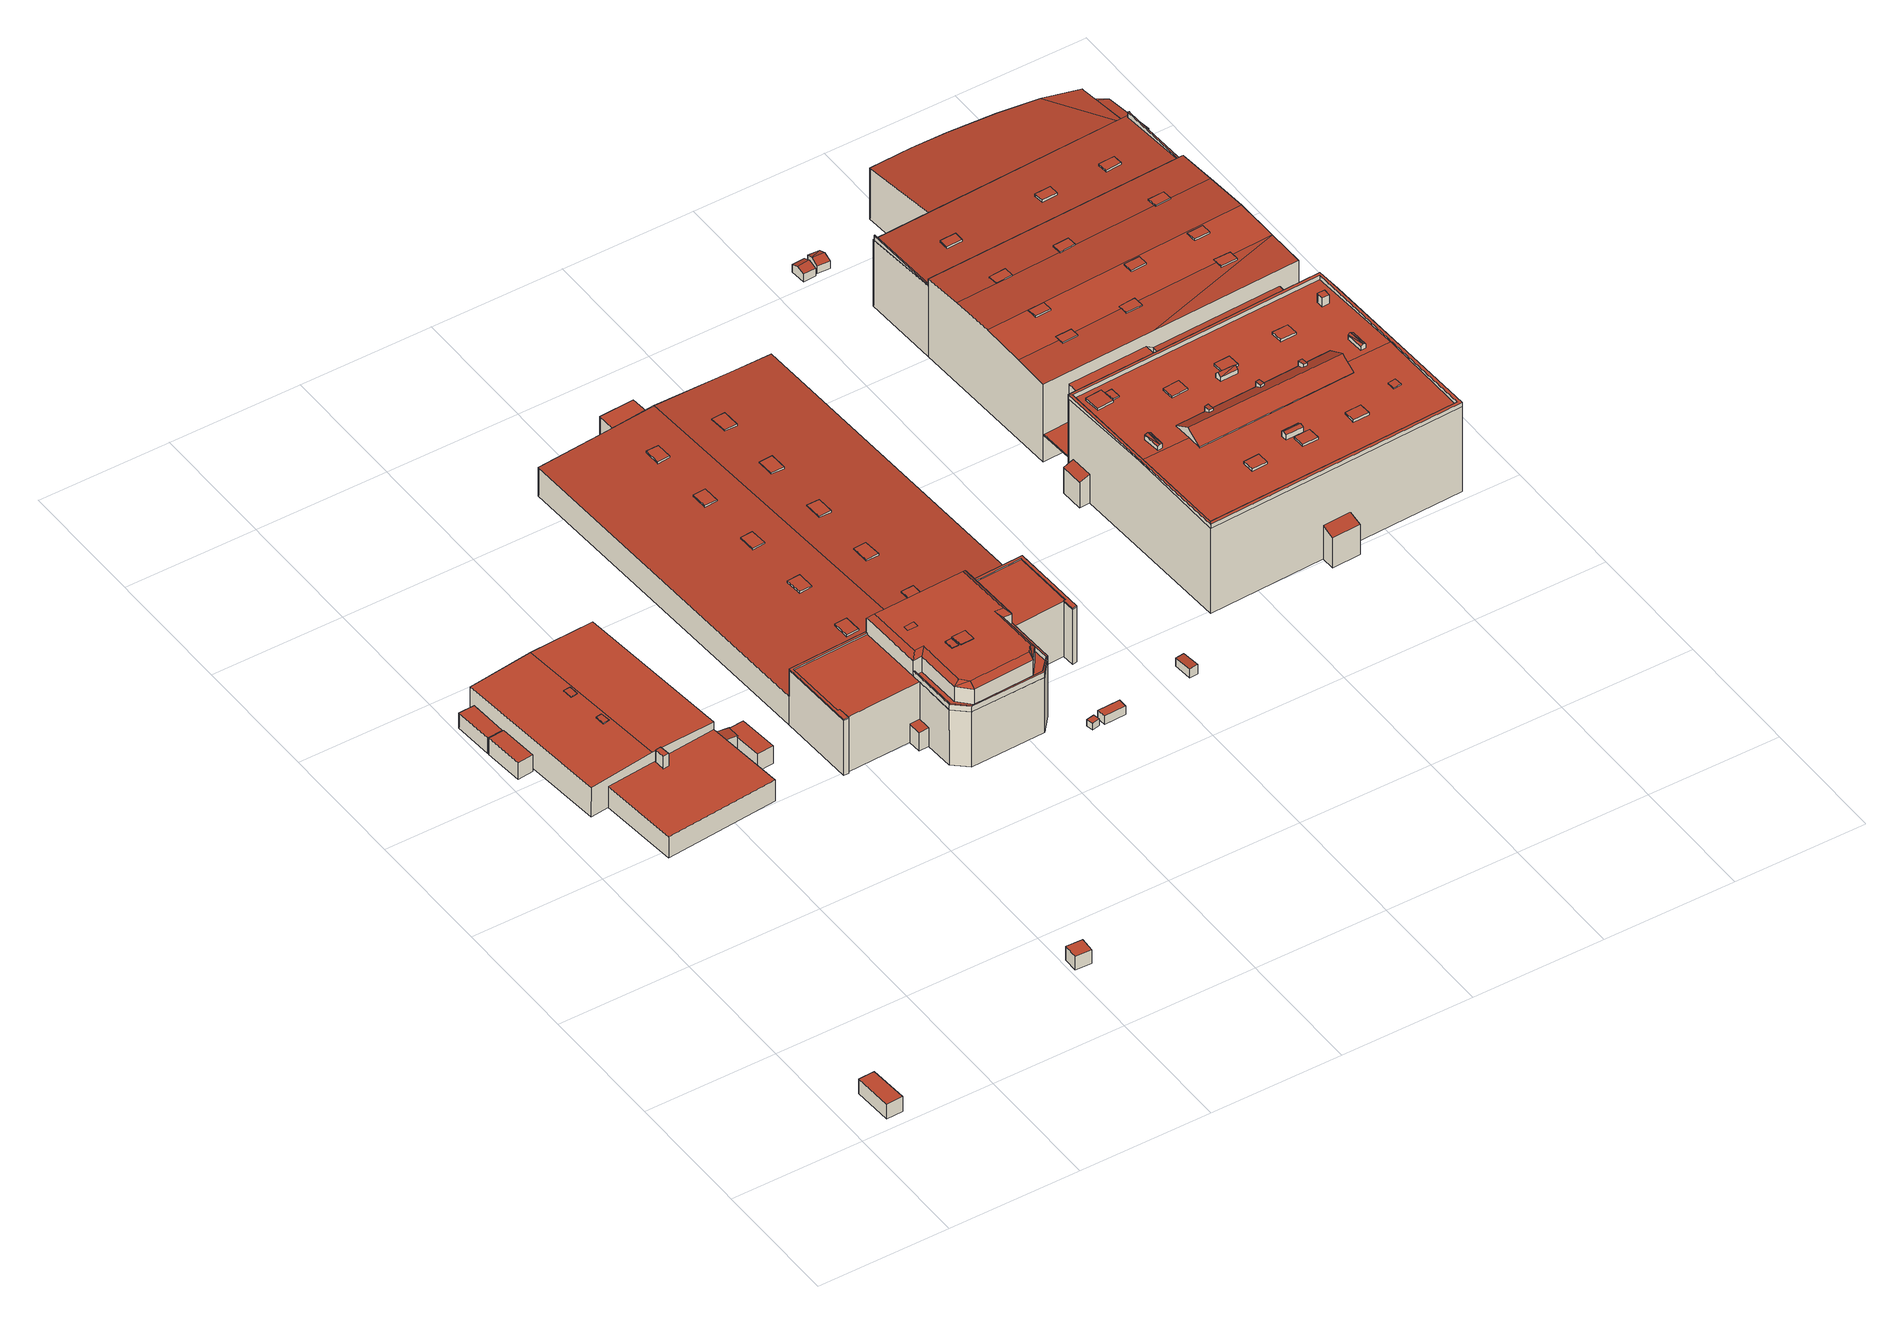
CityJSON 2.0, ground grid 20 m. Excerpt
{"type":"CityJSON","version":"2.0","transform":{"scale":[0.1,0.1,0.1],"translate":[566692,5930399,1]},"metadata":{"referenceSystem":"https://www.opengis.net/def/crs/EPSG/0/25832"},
"CityObjects":{
"building1":{"type":"Building","attributes":{"Grundfläche 2D":"14.878112","Grundhöhe NN":"2.603"},"geometry":[{"type":"Solid","lod":"3","boundaries":[[[[0,1,2,3]],[[4,5,3,2]],[[5,6,0,3]],[[6,7,1,0]],[[7,4,2,1]],[[7,6,5,4]]]],"semantics":{"surfaces":[{"type":"RoofSurface"},{"type":"WallSurface"},{"type":"GroundSurface"}],"values":[[0,1,1,1,1,2]]}}]},
"building2":{"type":"Building","attributes":{"Grundfläche 2D":"754.708639","Grundhöhe NN":"2.544"},"children":["building2-1","building2-2","building2-3"],"geometry":[{"type":"Solid","lod":"3","boundaries":[[[[8,9,10,11]],[[10,12,13,11]],[[14,15,16,17]],[[18,19,20,21]],[[22,23,24,25,26,27]],[[28,29,30,26,25,31]],[[32,33,34,35]],[[36,37,21,20]],[[37,38,18,21]],[[38,39,19,18]],[[39,36,20,19]],[[9,8,40,41]],[[14,12,10,9,41,42,15]],[[12,14,43,44,13]],[[40,8,11,13,44]],[[16,15,42,45]],[[17,16,45,46]],[[28,47,43,14,17,46,48,29]],[[22,27,49,50]],[[23,22,50,51]],[[24,23,51,52]],[[25,24,52,53]],[[30,29,48,49,27,26]],[[31,25,53,54]],[[28,31,54,47]],[[55,56,35,34]],[[56,57,32,35]],[[57,58,33,32]],[[58,55,34,33]],[[39,38,37,36]],[[46,45,42,41,40,44,43,47,54,53,52,51,50,49,48]],[[58,57,56,55]]]],"semantics":{"surfaces":[{"type":"RoofSurface"},{"type":"WallSurface"},{"type":"GroundSurface"}],"values":[[0,0,0,0,0,0,0,1,1,1,1,1,1,1,1,1,1,1,1,1,1,1,1,1,1,1,1,1,1,2,2,2]]}}]},
"building2-1":{"type":"BuildingInstallation","parents":["building2"],"geometry":[{"type":"MultiSurface","lod":"3","boundaries":[[[59,60,61,62]],[[62,61,63,64]],[[59,62,64,65]],[[60,59,65,66]],[[61,60,66,63]]],"semantics":{"surfaces":[{"type":"RoofSurface"},{"type":"WallSurface"}],"values":[0,1,1,1,1]}}]},
"building2-2":{"type":"BuildingInstallation","parents":["building2"],"geometry":[{"type":"MultiSurface","lod":"3","boundaries":[[[67,68,69,70]],[[70,69,71,72]],[[67,70,72,73]],[[68,67,73,74]],[[69,68,74,71]]],"semantics":{"surfaces":[{"type":"RoofSurface"},{"type":"WallSurface"}],"values":[0,1,1,1,1]}}]},
"building2-3":{"type":"BuildingInstallation","parents":["building2"],"geometry":[{"type":"MultiSurface","lod":"3","boundaries":[[[75,76,77,78]],[[79,80,78,77]],[[75,78,80,81]],[[76,75,81,82]],[[77,76,82,79]]],"semantics":{"surfaces":[{"type":"RoofSurface"},{"type":"WallSurface"}],"values":[0,1,1,1,1]}}]},
"building3":{"type":"Building","attributes":{"Grundfläche 2D":"5.537343","Grundhöhe NN":"2.883"},"geometry":[{"type":"Solid","lod":"3","boundaries":[[[[83,84,85,86]],[[87,88,86,85]],[[88,89,83,86]],[[89,90,84,83]],[[90,87,85,84]],[[90,89,88,87]]]],"semantics":{"surfaces":[{"type":"RoofSurface"},{"type":"WallSurface"},{"type":"GroundSurface"}],"values":[[0,1,1,1,1,2]]}}]},
"building4":{"type":"Building","attributes":{"Grundfläche 2D":"2544.967318","Grundhöhe NN":"2.511"},"children":["building4-1","building4-2","building4-3","building4-4","building4-5","building4-6","building4-7","building4-8","building4-9","building4-10","building4-11","building4-12","building4-13","building4-14"],"geometry":[{"type":"MultiSurface","lod":"3","boundaries":[[[91,92,93,94,95,96,97,98,99,100,101,102,103,104,105,106,107]],[[108,109,110,111,112,113,114,115,116,117],[118,119,120,121],[122,123,124,125],[126,127,128,129]],[[130,131,132,116,115]],[[133,130,115,114]],[[134,135,117,116,132]],[[135,136,108,117]],[[137,109,136]],[[136,109,108]],[[138,110,109,137]],[[139,111,138]],[[138,111,110]],[[139,140,112,111]],[[140,141,142,113,112]],[[142,143,133,114,113]],[[144,145,146,147,148]],[[149,150,151,152,153,154,155,156,157,158,159,160,161,162,163,164,165,166,167,168,169]],[[170,171,172,173,174]],[[173,175,176,177,174]],[[178,179,180,181]],[[182,183,184,185]],[[186,187,188,189]],[[190,191,94,93]],[[191,169,168,96,95,94]],[[97,96,168,167]],[[98,97,167,166]],[[166,165,99,98]],[[148,147,103,102]],[[104,103,147,146]],[[146,145,105,104]],[[145,192,106,105]],[[192,193,107,106]],[[193,194,91,107]],[[195,92,91,194]],[[195,190,93,92]],[[100,99,165,164,196,132,131,130]],[[196,197,163,162,135,134,132]],[[136,135,162,161]],[[161,160,137,136]],[[138,137,160,159]],[[139,138,159,158]],[[140,139,158,157]],[[156,198,199,142,141,140,157]],[[148,102,101,133,143,142,199,155,144]],[[101,100,130,133]],[[181,149,169,200,201,178]],[[202,150,149,181,180,203]],[[151,150,202,204]],[[152,151,204,205]],[[153,152,205,206]],[[154,153,206,207]],[[155,154,207,208]],[[144,155,208,209]],[[145,144,209,210]],[[192,145,210,211]],[[193,192,211,212]],[[193,212,213,175,194]],[[195,194,175,173,172]],[[195,172,214,215,190]],[[191,190,215,216]],[[169,191,216,200]],[[179,178,201,217]],[[180,179,217,203]],[[182,185,218,219]],[[183,182,219,220]],[[184,183,220,221]],[[186,189,222,223]],[[187,186,223,224]],[[188,187,224,225]],[[176,175,213,226]],[[185,184,221,222,189,188,225,227,171,170,174,177,176,226,218]],[[172,171,227,214]],[[220,219,218,226,213,212,211,210,209,208,207,206,205,204,202,203,217,201,200,216,215,214,227,225,224,223,222,221]]],"semantics":{"surfaces":[{"type":"RoofSurface"},{"type":"WallSurface"},{"type":"GroundSurface"}],"values":[0,0,0,0,0,0,0,0,0,0,0,0,0,0,0,0,0,0,0,0,0,1,1,1,1,1,1,1,1,1,1,1,1,1,1,1,1,1,1,1,1,1,1,1,1,1,1,1,1,1,1,1,1,1,1,1,1,1,1,1,1,1,1,1,1,1,1,1,1,1,1,2]}}]},
"building4-1":{"type":"BuildingInstallation","parents":["building4"],"geometry":[{"type":"MultiSurface","lod":"3","boundaries":[[[228,229,230,231]],[[231,230,120,119]],[[228,231,119,118]],[[229,228,118,121]],[[230,229,121,120]]],"semantics":{"surfaces":[{"type":"RoofSurface"},{"type":"WallSurface"}],"values":[0,1,1,1,1]}}]},
"building4-2":{"type":"BuildingInstallation","parents":["building4"],"geometry":[{"type":"MultiSurface","lod":"3","boundaries":[[[232,233,234,199,198,235,236,237,238,197,196,239,240]],[[154,155,199,234]],[[235,198,156,241]],[[236,235,241,242]],[[237,236,242,243]],[[238,237,243,244]],[[197,238,244,163]],[[164,149,150,239,196]],[[150,151,240,239]],[[151,152,232,240]],[[152,153,233,232]],[[153,154,234,233]]],"semantics":{"surfaces":[{"type":"RoofSurface"},{"type":"WallSurface"}],"values":[0,1,1,1,1,1,1,1,1,1,1,1]}}]},
"building4-3":{"type":"BuildingInstallation","parents":["building4"],"geometry":[{"type":"MultiSurface","lod":"3","boundaries":[[[245,246,247,248]],[[248,247,249,250]],[[245,248,250,251]],[[246,245,251,252]],[[247,246,252,249]]],"semantics":{"surfaces":[{"type":"RoofSurface"},{"type":"WallSurface"}],"values":[0,1,1,1,1]}}]},
"building4-4":{"type":"BuildingInstallation","parents":["building4"],"geometry":[{"type":"MultiSurface","lod":"3","boundaries":[[[253,254,255,256]],[[254,253,257,258]],[[258,259,255,254]],[[256,255,259,260]],[[253,256,260,257]]],"semantics":{"surfaces":[{"type":"RoofSurface"},{"type":"WallSurface"}],"values":[0,1,1,1,1]}}]},
"building4-5":{"type":"BuildingInstallation","parents":["building4"],"geometry":[{"type":"MultiSurface","lod":"3","boundaries":[[[261,262,263,264]],[[264,263,265,266]],[[261,264,266,267]],[[262,261,267,268]],[[263,262,268,265]]],"semantics":{"surfaces":[{"type":"RoofSurface"},{"type":"WallSurface"}],"values":[0,1,1,1,1]}}]},
"building4-6":{"type":"BuildingInstallation","parents":["building4"],"geometry":[{"type":"MultiSurface","lod":"3","boundaries":[[[269,270,271,272]],[[272,271,273,274]],[[269,272,274,275]],[[270,269,275,276]],[[271,270,276,273]]],"semantics":{"surfaces":[{"type":"RoofSurface"},{"type":"WallSurface"}],"values":[0,1,1,1,1]}}]},
"building4-7":{"type":"BuildingInstallation","parents":["building4"],"geometry":[{"type":"MultiSurface","lod":"3","boundaries":[[[277,278,279,280]],[[280,279,281,282]],[[277,280,282,283]],[[278,277,283,284]],[[279,278,284,281]]],"semantics":{"surfaces":[{"type":"RoofSurface"},{"type":"WallSurface"}],"values":[0,1,1,1,1]}}]},
"building4-8":{"type":"BuildingInstallation","parents":["building4"],"geometry":[{"type":"MultiSurface","lod":"3","boundaries":[[[285,286,287,288]],[[288,287,289,290]],[[285,288,290,291]],[[286,285,291,292]],[[287,286,292,289]]],"semantics":{"surfaces":[{"type":"RoofSurface"},{"type":"WallSurface"}],"values":[0,1,1,1,1]}}]},
"building4-9":{"type":"BuildingInstallation","parents":["building4"],"geometry":[{"type":"MultiSurface","lod":"3","boundaries":[[[293,294,295,296]],[[294,293,297,298]],[[298,299,295,294]],[[300,296,295,299]],[[300,297,293,296]]],"semantics":{"surfaces":[{"type":"RoofSurface"},{"type":"WallSurface"}],"values":[0,1,1,1,1]}}]},
"building4-10":{"type":"BuildingInstallation","parents":["building4"],"geometry":[{"type":"MultiSurface","lod":"3","boundaries":[[[301,302,303,304]],[[302,301,305,306]],[[303,302,306,307]],[[307,308,304,303]],[[308,305,301,304]]],"semantics":{"surfaces":[{"type":"RoofSurface"},{"type":"WallSurface"}],"values":[0,1,1,1,1]}}]},
"building4-11":{"type":"BuildingInstallation","parents":["building4"],"geometry":[{"type":"MultiSurface","lod":"3","boundaries":[[[309,310,311,312]],[[312,311,313,314]],[[309,312,314,315]],[[310,309,315,316]],[[311,310,316,313]]],"semantics":{"surfaces":[{"type":"RoofSurface"},{"type":"WallSurface"}],"values":[0,1,1,1,1]}}]},
"building4-12":{"type":"BuildingInstallation","parents":["building4"],"geometry":[{"type":"MultiSurface","lod":"3","boundaries":[[[317,318,319,320]],[[320,319,321,322]],[[317,320,322,323]],[[318,317,323,324]],[[319,318,324,321]]],"semantics":{"surfaces":[{"type":"RoofSurface"},{"type":"WallSurface"}],"values":[0,1,1,1,1]}}]},
"building4-13":{"type":"BuildingInstallation","parents":["building4"],"geometry":[{"type":"MultiSurface","lod":"3","boundaries":[[[126,129,128,127]]],"semantics":{"surfaces":[{"type":"RoofSurface"}],"values":[0]}}]},
"building4-14":{"type":"BuildingInstallation","parents":["building4"],"geometry":[{"type":"MultiSurface","lod":"3","boundaries":[[[325,326,327,328]],[[328,327,123,122]],[[325,328,122,125]],[[326,325,125,124]],[[327,326,124,123]]],"semantics":{"surfaces":[{"type":"RoofSurface"},{"type":"WallSurface"}],"values":[0,1,1,1,1]}}]},
"building5":{"type":"Building","attributes":{"Grundfläche 2D":"1.351002","Grundhöhe NN":"3.189"},"geometry":[{"type":"Solid","lod":"3","boundaries":[[[[329,330,331,332]],[[333,334,332,331]],[[334,335,329,332]],[[335,336,330,329]],[[336,333,331,330]],[[336,335,334,333]]]],"semantics":{"surfaces":[{"type":"RoofSurface"},{"type":"WallSurface"},{"type":"GroundSurface"}],"values":[[0,1,1,1,1,2]]}}]},
"building6":{"type":"Building","attributes":{"Grundfläche 2D":"4.862275","Grundhöhe NN":"3.124"},"geometry":[{"type":"Solid","lod":"3","boundaries":[[[[337,338,339,340]],[[341,342,340,339]],[[342,343,337,340]],[[343,344,338,337]],[[344,341,339,338]],[[344,343,342,341]]]],"semantics":{"surfaces":[{"type":"RoofSurface"},{"type":"WallSurface"},{"type":"GroundSurface"}],"values":[[0,1,1,1,1,2]]}}]},
"building7":{"type":"Building","attributes":{"Grundfläche 2D":"14.151340","Grundhöhe NN":"2.511"},"geometry":[{"type":"Solid","lod":"3","boundaries":[[[[345,346,347,348]],[[349,350,348,347]],[[350,351,345,348]],[[351,352,346,345]],[[352,349,347,346]],[[352,351,350,349]]]],"semantics":{"surfaces":[{"type":"RoofSurface"},{"type":"WallSurface"},{"type":"GroundSurface"}],"values":[[0,1,1,1,1,2]]}}]},
"building8":{"type":"Building","attributes":{"Grundfläche 2D":"3.833079","Grundhöhe NN":"3.278"},"geometry":[{"type":"Solid","lod":"3","boundaries":[[[[353,354,355,356]],[[357,358,356,355]],[[358,359,353,356]],[[359,360,354,353]],[[360,357,355,354]],[[360,359,358,357]]]],"semantics":{"surfaces":[{"type":"RoofSurface"},{"type":"WallSurface"},{"type":"GroundSurface"}],"values":[[0,1,1,1,1,2]]}}]},
"building9":{"type":"Building","attributes":{"Grundfläche 2D":"4.463422","Grundhöhe NN":"2.807"},"geometry":[{"type":"Solid","lod":"3","boundaries":[[[[361,362,363,364]],[[365,362,361,366]],[[364,363,367,368]],[[366,361,364,368,369]],[[365,366,369,370]],[[367,363,362,365,370]],[[369,368,367,370]]]],"semantics":{"surfaces":[{"type":"RoofSurface"},{"type":"WallSurface"},{"type":"GroundSurface"}],"values":[[0,0,1,1,1,1,2]]}}]},
"building10":{"type":"Building","attributes":{"Grundfläche 2D":"4.411256","Grundhöhe NN":"2.782"},"geometry":[{"type":"Solid","lod":"3","boundaries":[[[[371,372,373,374]],[[372,371,375]],[[372,375,376]],[[374,373,377,378]],[[375,371,374,378,379]],[[376,375,379,380]],[[377,373,372,376,380]],[[378,377,380,379]]]],"semantics":{"surfaces":[{"type":"RoofSurface"},{"type":"WallSurface"},{"type":"GroundSurface"}],"values":[[0,0,0,1,1,1,1,2]]}}]},
"building11":{"type":"Building","attributes":{"Grundfläche 2D":"3362.113981","Grundhöhe NN":"1.431"},"children":["building11-1","building11-2","building11-3","building11-4","building11-5","building11-6","building11-7","building11-8","building11-9","building11-10","building11-11","building11-12","building11-13","building11-14","building11-15","building11-16","building11-17","building11-18","building11-19","building11-20","building11-21","building11-22","building11-23","building11-24","building11-25","building11-26","building11-27","building11-28","building11-29","building11-30","building11-31","building11-32","building11-33","building11-34","building11-35","building11-36"],"geometry":[{"type":"MultiSurface","lod":"3","boundaries":[[[381,382,383,384]],[[385,386,387,388],[389,390,391,392,393,394,387],[395,396,397,398],[399,400,401,402]],[[394,389,387]],[[403,404,405,406,386,385]],[[407,408,409,410,411,412,413,414]],[[415,416,411,410,417,418,407,414]],[[419,382,381,420,421,384,383,422,423]],[[424,425,426,427,428,429,430,431,432,433,434,435,436,437]],[[438,439,440,441,442,443,444,445,446,447]],[[448,449,450,451,452,453,454,455,456,457]],[[458,449,448]],[[455,454,453,452,451,450,449,459,460,456]],[[461,462,463,464,465,466,467,460,459,468]],[[465,464,463,462,461,468,469,470,471,472,467,466]],[[473,474,475,476]],[[477,478,479,480,481,482]],[[479,483,480]],[[484,485,486,487,488,489,490]],[[491,492,488,487]],[[493,494,495,496]],[[497,498,499,500]],[[501,502,503,504]],[[505,506,507,508,509]],[[506,505,510,511]],[[512,513,514,515]],[[407,418,381,384,408]],[[382,516,517,518,383]],[[420,381,418,417]],[[410,409,421,420,417]],[[409,408,384,421]],[[518,519,422,383]],[[419,423,422,519,520,521,522]],[[522,516,382,419]],[[385,388,415,414,413,404,403]],[[413,412,405,404]],[[406,405,412,411,416,387,386]],[[416,415,388,387]],[[523,504,503,524,525,526,527,528]],[[501,512,515,502]],[[435,434,529,530]],[[436,435,530,531]],[[437,436,531,532]],[[424,437,532,533]],[[425,424,533,534]],[[481,487,445,444,443,442,535,536,477,482]],[[537,447,446,445,487,486,538]],[[439,438,447,537,539]],[[473,476,540,541]],[[474,473,541,542]],[[475,474,542,543]],[[525,524,503,502,509,508,427,426,458,448,457,544,526]],[[509,502,515,514]],[[442,545,469,468,459,449,458,426,425,534,546,547,548,535]],[[441,440,439,549,472,471,470,469,545,442]],[[457,456,460,467,472,549,439,539,550,544]],[[478,477,536,551]],[[479,478,551,552]],[[480,483,553,554]],[[483,479,552,553]],[[498,555,556,519,518,557,558,499]],[[476,475,543,529,434,433,432,431,559,522,521,520,519,556,540]],[[431,430,511,510,513,512,501,504,523,528,527,560,561,562,516,522,559]],[[494,563,557,518,517,516,562,561,560,564,495]],[[565,492,491,487,481,480,554]],[[488,492,565,566]],[[489,488,566,567]],[[490,489,567,568]],[[484,490,568,569]],[[485,484,569,570]],[[486,485,570,538]],[[496,495,564,571]],[[493,496,571,572]],[[494,493,572,563]],[[500,499,558,573]],[[497,500,573,574]],[[498,497,574,555]],[[505,509,514,513,510]],[[428,427,508,507,506,511,430,429]],[[557,563,572,571,564,560,527,526,544,550,539,537,538,570,569,568,567,566,565,554,553,552,551,536,535,548,547,546,534,533,532,531,530,529,543,542,541,540,556,555,574,573,558]]],"semantics":{"surfaces":[{"type":"RoofSurface"},{"type":"WallSurface"},{"type":"GroundSurface"}],"values":[0,0,0,0,0,0,0,0,0,0,0,0,0,0,0,0,0,0,0,0,0,0,0,0,0,1,1,1,1,1,1,1,1,1,1,1,1,1,1,1,1,1,1,1,1,1,1,1,1,1,1,1,1,1,1,1,1,1,1,1,1,1,1,1,1,1,1,1,1,1,1,1,1,1,1,1,1,1,2]}}]},
"building11-1":{"type":"BuildingInstallation","parents":["building11"],"geometry":[{"type":"MultiSurface","lod":"3","boundaries":[[[575,576,577,578]],[[578,577,579,580]],[[575,578,580,581]],[[576,575,581,582]],[[577,576,582,579]]],"semantics":{"surfaces":[{"type":"RoofSurface"},{"type":"WallSurface"}],"values":[0,1,1,1,1]}}]},
"building11-2":{"type":"BuildingInstallation","parents":["building11"],"geometry":[{"type":"MultiSurface","lod":"3","boundaries":[[[583,584,585]],[[586,584,583]],[[586,583,587]],[[586,587,588]],[[585,584,589,590]],[[585,590,591,587,583]],[[588,587,591,592]],[[588,592,589,584,586]]],"semantics":{"surfaces":[{"type":"RoofSurface"},{"type":"WallSurface"}],"values":[0,0,0,0,1,1,1,1]}}]},
"building11-3":{"type":"BuildingInstallation","parents":["building11"],"geometry":[{"type":"MultiSurface","lod":"3","boundaries":[[[593,594,595,596]],[[596,595,396,395]],[[593,596,395,398]],[[594,593,398,397]],[[595,594,397,396]]],"semantics":{"surfaces":[{"type":"RoofSurface"},{"type":"WallSurface"}],"values":[0,1,1,1,1]}}]},
"building11-4":{"type":"BuildingInstallation","parents":["building11"],"geometry":[{"type":"MultiSurface","lod":"3","boundaries":[[[597,598,599,600]],[[600,599,601,602]],[[597,600,602,603]],[[598,597,603,604]],[[599,598,604,601]]],"semantics":{"surfaces":[{"type":"RoofSurface"},{"type":"WallSurface"}],"values":[0,1,1,1,1]}}]},
"building11-5":{"type":"BuildingInstallation","parents":["building11"],"geometry":[{"type":"MultiSurface","lod":"3","boundaries":[[[605,606,607,608]],[[605,608,609,610]],[[608,607,611,609]],[[606,605,610,612]],[[607,606,612,611]]],"semantics":{"surfaces":[{"type":"RoofSurface"},{"type":"WallSurface"}],"values":[0,1,1,1,1]}}]},
"building11-6":{"type":"BuildingInstallation","parents":["building11"],"geometry":[{"type":"MultiSurface","lod":"3","boundaries":[[[613,614,615,616]],[[617,613,616,618]],[[619,620,621,618,616,615]],[[621,622,617,618]],[[617,622,623,614,613]],[[623,619,615,614]]],"semantics":{"surfaces":[{"type":"RoofSurface"},{"type":"WallSurface"}],"values":[0,0,1,1,1,1]}}]},
"building11-7":{"type":"BuildingInstallation","parents":["building11"],"geometry":[{"type":"MultiSurface","lod":"3","boundaries":[[[624,625,626,627]],[[627,626,400,399]],[[624,627,399,402]],[[625,624,402,401]],[[626,625,401,400]]],"semantics":{"surfaces":[{"type":"RoofSurface"},{"type":"WallSurface"}],"values":[0,1,1,1,1]}}]},
"building11-8":{"type":"BuildingInstallation","parents":["building11"],"geometry":[{"type":"MultiSurface","lod":"3","boundaries":[[[628,629,630,631]],[[631,630,632,633]],[[628,631,633,634]],[[629,628,634,635]],[[630,629,635,632]]],"semantics":{"surfaces":[{"type":"RoofSurface"},{"type":"WallSurface"}],"values":[0,1,1,1,1]}}]},
"building11-9":{"type":"BuildingInstallation","parents":["building11"],"geometry":[{"type":"MultiSurface","lod":"3","boundaries":[[[636,637,638,639]],[[640,641,639,638]],[[636,639,641,642]],[[642,643,637,636]],[[638,637,643,640]]],"semantics":{"surfaces":[{"type":"RoofSurface"},{"type":"WallSurface"}],"values":[0,1,1,1,1]}}]},
"building11-10":{"type":"BuildingInstallation","parents":["building11"],"geometry":[{"type":"MultiSurface","lod":"3","boundaries":[[[644,645,646]],[[647,645,644]],[[647,644,648]],[[647,648,649]],[[646,645,650,651]],[[651,652,653,648,644,646]],[[653,654,649,648]],[[654,655,650,645,647,649]]],"semantics":{"surfaces":[{"type":"RoofSurface"},{"type":"WallSurface"}],"values":[0,0,0,0,1,1,1,1]}}]},
"building11-11":{"type":"BuildingInstallation","parents":["building11"],"geometry":[{"type":"MultiSurface","lod":"3","boundaries":[[[656,657,658,659]],[[659,658,660,661]],[[656,659,661,662]],[[657,656,662,663]],[[658,657,663,660]]],"semantics":{"surfaces":[{"type":"RoofSurface"},{"type":"WallSurface"}],"values":[0,1,1,1,1]}}]},
"building11-12":{"type":"BuildingInstallation","parents":["building11"],"geometry":[{"type":"MultiSurface","lod":"3","boundaries":[[[664,665,666,667]],[[667,666,668,669]],[[664,667,669,670]],[[665,664,670,671]],[[666,665,671,668]]],"semantics":{"surfaces":[{"type":"RoofSurface"},{"type":"WallSurface"}],"values":[0,1,1,1,1]}}]},
"building11-13":{"type":"BuildingInstallation","parents":["building11"],"geometry":[{"type":"MultiSurface","lod":"3","boundaries":[[[559,672,673,674,675]],[[675,674,676,677]],[[677,431,432,678,672,559,675]],[[678,679,673,672]],[[676,674,673,679,680]]],"semantics":{"surfaces":[{"type":"RoofSurface"},{"type":"WallSurface"}],"values":[0,1,1,1,1]}}]},
"building11-14":{"type":"BuildingInstallation","parents":["building11"],"geometry":[{"type":"MultiSurface","lod":"3","boundaries":[[[681,682,683,684]],[[684,683,685,686]],[[681,684,686,687]],[[687,688,682,681]],[[683,682,688,685]]],"semantics":{"surfaces":[{"type":"RoofSurface"},{"type":"WallSurface"}],"values":[0,1,1,1,1]}}]},
"building11-15":{"type":"BuildingInstallation","parents":["building11"],"geometry":[{"type":"MultiSurface","lod":"3","boundaries":[[[689,690,691,692]],[[692,691,429,693]],[[693,694,689,692]],[[428,690,689,694]],[[690,428,429,691]]],"semantics":{"surfaces":[{"type":"RoofSurface"},{"type":"WallSurface"}],"values":[0,1,1,1,1]}}]},
"building11-16":{"type":"BuildingInstallation","parents":["building11"],"geometry":[{"type":"MultiSurface","lod":"3","boundaries":[[[678,695,696,679]],[[695,678,432,433]],[[696,695,433,697]],[[679,696,697,680]]],"semantics":{"surfaces":[{"type":"RoofSurface"},{"type":"WallSurface"}],"values":[0,1,1,1]}}]},
"building11-17":{"type":"BuildingInstallation","parents":["building11"],"geometry":[{"type":"MultiSurface","lod":"3","boundaries":[[[698,699,700,701]],[[701,700,702,703]],[[698,701,703,704]],[[699,698,704,705]],[[700,699,705,702]]],"semantics":{"surfaces":[{"type":"RoofSurface"},{"type":"WallSurface"}],"values":[0,1,1,1,1]}}]},
"building11-18":{"type":"BuildingInstallation","parents":["building11"],"geometry":[{"type":"MultiSurface","lod":"3","boundaries":[[[706,707,708,709,545]],[[444,710,708,707]],[[709,708,710,441]],[[441,442,545,709]],[[442,443,444,707,706,545]]],"semantics":{"surfaces":[{"type":"RoofSurface"},{"type":"WallSurface"}],"values":[0,1,1,1,1]}}]},
"building11-19":{"type":"BuildingInstallation","parents":["building11"],"geometry":[{"type":"MultiSurface","lod":"3","boundaries":[[[711,712,713,714]],[[714,713,715,716]],[[711,714,716,717]],[[712,711,717,718]],[[713,712,718,715]]],"semantics":{"surfaces":[{"type":"RoofSurface"},{"type":"WallSurface"}],"values":[0,1,1,1,1]}}]},
"building11-20":{"type":"BuildingInstallation","parents":["building11"],"geometry":[{"type":"MultiSurface","lod":"3","boundaries":[[[719,720,721,549]],[[549,721,438,439]],[[719,549,439,440]],[[720,719,440,722]],[[721,720,722,438]]],"semantics":{"surfaces":[{"type":"RoofSurface"},{"type":"WallSurface"}],"values":[0,1,1,1,1]}}]},
"building11-21":{"type":"BuildingInstallation","parents":["building11"],"geometry":[{"type":"MultiSurface","lod":"3","boundaries":[[[723,724,725,726]],[[726,725,727,728]],[[723,726,728,729]],[[724,723,729,730]],[[725,724,730,727]]],"semantics":{"surfaces":[{"type":"RoofSurface"},{"type":"WallSurface"}],"values":[0,1,1,1,1]}}]},
"building11-22":{"type":"BuildingInstallation","parents":["building11"],"geometry":[{"type":"MultiSurface","lod":"3","boundaries":[[[731,732,733,734]],[[735,736,731,734]],[[450,737,732,731,736]],[[737,738,733,732]],[[451,735,734,733,738]]],"semantics":{"surfaces":[{"type":"RoofSurface"},{"type":"WallSurface"}],"values":[0,1,1,1,1]}}]},
"building11-23":{"type":"BuildingInstallation","parents":["building11"],"geometry":[{"type":"MultiSurface","lod":"3","boundaries":[[[739,740,741,742]],[[743,744,740,739]],[[745,741,740,744,452]],[[745,746,742,741]],[[743,739,742,746,453]]],"semantics":{"surfaces":[{"type":"RoofSurface"},{"type":"WallSurface"}],"values":[0,1,1,1,1]}}]},
"building11-24":{"type":"BuildingInstallation","parents":["building11"],"geometry":[{"type":"MultiSurface","lod":"3","boundaries":[[[747,748,749,750]],[[751,752,747,750]],[[454,753,748,747,752]],[[753,754,749,748]],[[751,750,749,754,455]]],"semantics":{"surfaces":[{"type":"RoofSurface"},{"type":"WallSurface"}],"values":[0,1,1,1,1]}}]},
"building11-25":{"type":"BuildingInstallation","parents":["building11"],"geometry":[{"type":"MultiSurface","lod":"3","boundaries":[[[755,756,757,758]],[[759,760,756,755]],[[761,757,756,760,762]],[[761,763,758,757]],[[764,759,755,758,763]]],"semantics":{"surfaces":[{"type":"RoofSurface"},{"type":"WallSurface"}],"values":[0,1,1,1,1]}}]},
"building11-26":{"type":"BuildingInstallation","parents":["building11"],"geometry":[{"type":"MultiSurface","lod":"3","boundaries":[[[765,766,767,768]],[[466,465,765,768]],[[766,765,465,769]],[[769,770,767,766]],[[768,767,770,466]]],"semantics":{"surfaces":[{"type":"RoofSurface"},{"type":"WallSurface"}],"values":[0,1,1,1,1]}}]},
"building11-27":{"type":"BuildingInstallation","parents":["building11"],"geometry":[{"type":"MultiSurface","lod":"3","boundaries":[[[771,772,773,774,775]],[[462,776,773,772,777]],[[776,778,774,773]],[[778,461,779,775,774]],[[779,780,771,775]],[[780,777,772,771]]],"semantics":{"surfaces":[{"type":"RoofSurface"},{"type":"WallSurface"}],"values":[0,1,1,1,1,1]}}]},
"building11-28":{"type":"BuildingInstallation","parents":["building11"],"geometry":[{"type":"MultiSurface","lod":"3","boundaries":[[[781,782,783,784,785]],[[786,784,783,782,787,464]],[[785,784,786,463]],[[788,781,785,463]],[[782,781,788,787]]],"semantics":{"surfaces":[{"type":"RoofSurface"},{"type":"WallSurface"}],"values":[0,1,1,1,1]}}]},
"building11-29":{"type":"BuildingInstallation","parents":["building11"],"geometry":[{"type":"MultiSurface","lod":"3","boundaries":[[[789,790,791,792]],[[792,791,793,794]],[[789,792,794,795]],[[790,789,795,796]],[[791,790,796,793]]],"semantics":{"surfaces":[{"type":"RoofSurface"},{"type":"WallSurface"}],"values":[0,1,1,1,1]}}]},
"building11-30":{"type":"BuildingInstallation","parents":["building11"],"geometry":[{"type":"MultiSurface","lod":"3","boundaries":[[[797,798,799,800]],[[800,799,801,802]],[[797,800,802,803]],[[798,797,803,804]],[[799,798,804,801]]],"semantics":{"surfaces":[{"type":"RoofSurface"},{"type":"WallSurface"}],"values":[0,1,1,1,1]}}]},
"building11-31":{"type":"BuildingInstallation","parents":["building11"],"geometry":[{"type":"MultiSurface","lod":"3","boundaries":[[[805,806,807,808]],[[808,807,392,391]],[[389,805,808,391,390]],[[806,805,389,394]],[[392,807,806,394,393]]],"semantics":{"surfaces":[{"type":"RoofSurface"},{"type":"WallSurface"}],"values":[0,1,1,1,1]}}]},
"building11-32":{"type":"BuildingInstallation","parents":["building11"],"geometry":[{"type":"MultiSurface","lod":"3","boundaries":[[[809,810,811,812]],[[812,811,813,814]],[[809,812,814,815]],[[810,809,815,816]],[[811,810,816,813]]],"semantics":{"surfaces":[{"type":"RoofSurface"},{"type":"WallSurface"}],"values":[0,1,1,1,1]}}]},
"building11-33":{"type":"BuildingInstallation","parents":["building11"],"geometry":[{"type":"MultiSurface","lod":"3","boundaries":[[[817,818,819]],[[820,819,821]],[[817,819,820]],[[820,821,822]],[[818,823,824,821,819]],[[824,825,822,821]],[[822,825,826,817,820]],[[826,823,818,817]]],"semantics":{"surfaces":[{"type":"RoofSurface"},{"type":"WallSurface"}],"values":[0,0,0,0,1,1,1,1]}}]},
"building11-34":{"type":"BuildingInstallation","parents":["building11"],"geometry":[{"type":"MultiSurface","lod":"3","boundaries":[[[827,828,829,830]],[[830,829,831,832]],[[827,830,832,833]],[[828,827,833,834]],[[829,828,834,831]]],"semantics":{"surfaces":[{"type":"RoofSurface"},{"type":"WallSurface"}],"values":[0,1,1,1,1]}}]},
"building11-35":{"type":"BuildingInstallation","parents":["building11"],"geometry":[{"type":"MultiSurface","lod":"3","boundaries":[[[835,836,837,838]],[[839,840,838,837]],[[835,838,840,841]],[[836,835,841,842]],[[837,836,842,839]]],"semantics":{"surfaces":[{"type":"RoofSurface"},{"type":"WallSurface"}],"values":[0,1,1,1,1]}}]},
"building11-36":{"type":"BuildingInstallation","parents":["building11"],"geometry":[{"type":"MultiSurface","lod":"3","boundaries":[[[562,523,524,843]],[[525,844,843,524]],[[528,525,524,523]],[[844,561,562,843]],[[561,528,523,562]],[[528,561,844,525]]],"semantics":{"surfaces":[{"type":"RoofSurface"},{"type":"WallSurface"},{"type":"OuterCeilingSurface"}],"values":[0,1,1,1,1,2]}}]}
},
"vertices":[
[67,8,41],[63,68,41],[39,67,41],[42,7,41],[39,67,16],[42,7,16],[67,8,16],[63,68,16],
[25,943,64],[47,697,64],[147,707,68],[123,952,68],[247,716,64],[224,961,64],[247,716,51],[75,700,51],[86,577,51],[259,593,51],[24,932,41],[0,931,41],[4,871,41],[28,873,41],[272,652,45],[297,654,45],[291,715,45],[269,713,45],[270,694,45],[268,694,45],[248,712,50],[250,692,50],[268,694,46],[269,714,45],[28,870,43],[4,868,43],[9,808,43],[33,810,43],[4,871,15],[28,873,15],[24,932,15],[0,931,15],[25,943,15],[47,697,15],[75,700,15],[247,716,15],[224,961,15],[86,577,15],[259,593,15],[248,712,15],[250,692,15],[268,694,15],[272,652,15],[297,654,15],[291,715,15],[269,713,15],[269,714,15],[9,808,15],[33,810,15],[28,870,15],[4,868,15],
[128,868,69],[118,867,69],[119,852,69],[129,853,69],[119,852,67],[129,853,68],[128,868,68],[118,867,67],
[133,803,69],[124,802,69],[125,787,69],[135,788,69],[125,787,67],[135,788,68],[133,803,68],[124,802,67],
[159,706,72],[151,705,72],[152,689,72],[161,690,72],[152,689,51],[161,690,51],[159,706,51],[151,705,51],
[423,131,42],[398,132,42],[397,109,42],[422,108,42],[397,109,19],[422,108,19],[423,131,19],[398,132,19],
[721,721,111],[354,704,111],[359,585,111],[366,585,111],[366,588,111],[365,604,111],[362,604,111],[358,700,111],[475,706,111],[474,708,111],[630,715,111],[630,713,111],[717,717,111],[721,620,111],[718,620,111],[719,601,111],[726,602,111],[504,539,143],[514,528,143],[607,532,143],[616,544,143],[613,621,143],[626,621,143],[622,707,143],[483,701,143],[487,615,143],[501,616,143],[561,611,143],[562,592,143],[542,591,143],[540,610,143],[539,592,143],[529,592,143],[528,607,143],[538,608,143],[516,652,143],[501,652,143],[501,660,143],[516,661,143],[474,708,135],[475,706,135],[479,607,135],[630,715,135],[481,607,135],[493,608,135],[496,538,135],[514,519,135],[608,524,135],[624,545,135],[621,613,135],[632,613,135],[634,614,135],[630,713,135],[634,615,109],[718,620,109],[721,620,109],[717,717,109],[630,713,109],[480,593,109],[482,528,109],[504,509,109],[618,513,109],[638,536,109],[635,614,109],[634,614,109],[632,613,109],[621,613,109],[624,545,109],[608,524,109],[514,519,109],[496,538,109],[493,608,109],[481,607,109],[479,607,109],[475,706,109],[358,700,109],[362,604,109],[365,604,109],[366,588,109],[439,1250,69],[329,1245,64],[354,704,64],[544,713,73],[511,1254,73],[721,721,64],[696,1262,64],[631,1259,67],[464,592,46],[465,571,46],[480,572,46],[480,593,46],[659,1274,50],[630,1272,50],[631,1259,50],[660,1260,50],[451,1263,31],[439,1263,31],[439,1250,31],[452,1251,31],[359,585,109],[366,585,109],[719,601,109],[726,602,109],[721,721,109],[354,704,109],[479,607,118],[481,607,118],[632,613,118],[634,614,118],[366,588,15],[464,592,15],[482,528,15],[480,572,15],[504,509,15],[618,513,15],[638,536,15],[635,614,15],[634,614,15],[634,615,15],[718,620,15],[719,601,15],[726,602,15],[721,721,15],[354,704,15],[359,585,15],[366,585,15],[465,571,15],[660,1260,15],[659,1274,15],[630,1272,15],[631,1259,15],[452,1251,15],[451,1263,15],[439,1263,15],[439,1250,15],[696,1262,15],[329,1245,15],
[561,611,144],[540,610,144],[542,591,144],[562,592,144],
[618,513,118],[638,536,118],[635,614,118],[636,537,118],[617,516,118],[505,511,118],[484,530,118],[482,528,118],[504,509,118],[636,537,109],[617,516,109],[505,511,109],[484,530,109],
[597,785,73],[578,784,73],[579,758,73],[598,760,73],[579,758,71],[598,760,70],[597,785,70],[578,784,71],
[456,1161,73],[475,1162,73],[474,1187,73],[455,1187,73],[456,1161,70],[475,1162,71],[474,1187,71],[455,1187,70],
[483,984,73],[465,983,73],[466,957,73],[485,958,73],[466,957,70],[485,958,71],[483,984,71],[465,983,70],
[592,887,73],[573,886,73],[574,859,73],[594,860,73],[574,859,71],[594,860,70],[592,887,70],[573,886,71],
[492,780,73],[473,779,73],[474,753,73],[493,754,73],[474,753,70],[493,754,71],[492,780,71],[473,779,70],
[584,1091,73],[564,1090,73],[565,1064,73],[585,1064,73],[565,1064,71],[585,1064,70],[584,1091,70],[564,1090,71],
[460,1059,73],[479,1059,73],[478,1085,73],[459,1084,73],[460,1059,70],[479,1059,71],[478,1085,71],[459,1084,70],
[570,961,73],[589,962,73],[588,988,73],[569,988,73],[570,961,71],[589,962,70],[588,988,70],[569,988,71],
[488,882,73],[468,881,73],[470,855,73],[489,856,73],[470,855,70],[489,856,71],[488,882,71],[468,881,70],
[579,1193,73],[559,1192,73],[561,1165,73],[580,1166,73],[561,1165,71],[580,1166,70],[579,1193,70],[559,1192,71],
[538,608,144],[528,607,144],[529,592,144],[539,592,144],
[679,479,33],[677,489,33],[665,487,33],[667,476,33],[665,487,22],[667,476,22],[679,479,22],[677,489,22],
[719,493,35],[685,492,35],[686,478,35],[719,479,35],[686,478,21],[719,479,21],[719,493,21],[685,492,21],
[509,1298,51],[456,1295,51],[457,1268,51],[511,1271,51],[457,1268,15],[511,1271,15],[509,1298,15],[456,1295,15],
[837,491,39],[835,520,37],[822,519,37],[824,490,39],[822,519,23],[824,490,23],[837,491,23],[835,520,23],
[853,1412,35],[834,1410,35],[835,1397,31],[854,1398,31],[833,1421,31],[852,1422,31],[835,1397,18],[854,1398,18],[852,1422,18],[833,1421,18],
[877,1413,35],[859,1414,35],[858,1401,31],[877,1400,31],[877,1424,31],[859,1425,31],[858,1401,18],[877,1400,18],[877,1424,18],[859,1425,18],
[916,899,156],[912,903,156],[926,596,156],[929,601,156],[996,753,170],[1238,763,170],[1237,790,155],[995,779,155],[1192,787,156],[1192,783,158],[1193,776,162],[1187,776,162],[1187,782,158],[1186,787,156],[1045,770,162],[1039,770,162],[1039,780,156],[1045,781,156],[1126,774,162],[1120,773,162],[1119,784,156],[1125,784,156],[996,751,168],[997,728,155],[1239,739,155],[1238,760,168],[923,749,154],[929,601,149],[1317,618,149],[1311,762,154],[1238,760,154],[1239,739,154],[997,728,153],[996,751,154],[995,779,153],[1237,790,153],[1304,916,149],[916,899,149],[1308,921,156],[1304,916,156],[1317,618,156],[1322,614,156],[1310,882,156],[1336,1014,41],[1308,1012,41],[1310,973,41],[1280,972,41],[1280,966,41],[1281,953,41],[1282,920,41],[1308,921,41],[1310,882,41],[1310,862,41],[1312,835,41],[1322,835,41],[1321,861,41],[1343,862,41],[892,1321,117],[897,1204,124],[899,1204,124],[1296,1222,124],[1298,1222,124],[1293,1335,117],[1293,1339,117],[1293,1342,117],[989,1328,117],[892,1323,117],[1081,963,136],[1307,1030,139],[1243,1026,139],[1219,1025,139],[1093,1018,140],[1069,1017,140],[993,1013,140],[969,1011,140],[906,1008,140],[908,955,136],[1310,973,136],[1304,1096,142],[903,1076,142],[1237,1160,139],[1213,1159,139],[1087,1152,139],[1063,1151,139],[988,1147,139],[963,1146,139],[900,1143,139],[1301,1163,139],[1298,1222,136],[1296,1222,136],[899,1204,136],[897,1204,136],[1329,673,48],[1328,701,48],[1318,700,50],[1319,673,50],[1293,1335,84],[1322,1337,84],[1316,1420,76],[1287,1434,75],[1293,1342,83],[1293,1339,83],[1296,1435,75],[1045,1467,91],[980,1464,91],[989,1328,103],[1293,1342,103],[1233,1453,93],[1172,1461,92],[1099,1466,91],[1287,1434,94],[1287,1438,94],[898,856,48],[914,857,53],[912,892,53],[897,891,48],[1147,585,55],[1146,606,61],[1103,604,61],[1104,583,55],[1072,910,116],[1070,962,116],[948,957,116],[951,905,116],[1083,936,106],[1281,946,106],[1281,953,107],[1280,972,108],[1081,963,108],[1084,911,108],[1282,920,108],[1072,910,77],[1084,911,77],[1081,963,77],[1070,962,77],[912,903,149],[919,749,154],[926,596,149],[1322,614,149],[1315,762,154],[1310,882,150],[1308,921,149],[951,905,52],[948,957,52],[948,957,49],[948,957,4],[951,905,4],[951,905,49],[1312,835,4],[1322,835,4],[1321,861,4],[1343,862,4],[1336,1014,4],[1308,1012,4],[1298,1222,4],[1293,1335,4],[892,1323,4],[989,1328,4],[897,1204,4],[1319,673,4],[1329,673,4],[1328,701,4],[1318,700,4],[908,955,4],[1298,1222,126],[1307,1030,4],[1304,1096,4],[1301,1163,4],[897,1204,126],[906,1008,4],[1322,1337,4],[1316,1420,4],[1296,1435,4],[1287,1434,4],[1146,606,4],[1322,614,4],[926,596,4],[1103,604,4],[1308,921,72],[912,903,4],[912,903,49],[912,903,51],[914,857,4],[912,892,4],[1287,1438,4],[1233,1453,4],[1172,1461,4],[1099,1466,4],[1045,1467,4],[980,1464,4],[897,891,4],[898,856,4],[1104,583,4],[1147,585,4],
[1277,700,154],[1265,699,154],[1266,687,154],[1278,688,154],[1266,687,152],[1278,688,152],[1277,700,152],[1265,699,152],
[1274,770,163],[1269,797,161],[1270,770,161],[1272,797,163],[1278,770,161],[1277,797,161],[1269,797,153],[1270,770,154],[1278,770,154],[1277,797,153],
[1045,781,165],[1039,780,165],[1039,770,166],[1045,770,166],
[1212,682,155],[1188,681,155],[1188,663,155],[1213,664,155],[1188,663,151],[1213,664,151],[1212,682,152],[1188,681,152],
[1125,833,155],[1124,852,155],[1100,851,155],[1101,832,155],[1101,832,152],[1125,833,152],[1100,851,151],[1124,852,151],
[1124,687,163],[1123,691,161],[1097,690,161],[1097,686,163],[1124,682,161],[1098,681,161],[1097,690,152],[1097,686,152],[1098,681,152],[1124,682,152],[1123,691,152],
[1125,784,165],[1119,784,165],[1120,773,166],[1126,774,166],
[1046,830,155],[1045,849,155],[1020,847,155],[1021,828,155],[1020,847,151],[1021,828,152],[1046,830,152],[1045,849,151],
[966,885,152],[956,884,152],[957,868,152],[967,869,152],[957,868,150],[967,869,150],[966,885,150],[956,884,150],
[952,753,163],[947,780,161],[949,753,161],[952,780,163],[957,754,161],[956,780,161],[947,780,153],[949,753,154],[952,753,154],[957,754,154],[956,780,153],[952,780,153],
[1288,880,166],[1277,880,166],[1277,869,166],[1288,869,166],[1277,869,151],[1288,869,151],[1288,880,150],[1277,880,150],
[1132,679,155],[1108,678,155],[1109,660,155],[1133,661,155],[1109,660,151],[1133,661,151],[1132,679,152],[1108,678,152],
[1310,882,72],[1329,884,72],[1327,930,72],[1307,929,72],[1327,930,41],[1307,929,41],[1310,882,58],[1329,884,58],[1329,884,41],
[1328,1007,62],[1316,1006,62],[1318,976,62],[1329,976,62],[1318,976,41],[1329,976,41],[1328,1007,41],[1316,1006,41],
[1335,968,53],[1280,966,53],[1281,953,53],[1336,956,53],[1336,956,41],[1335,968,41],
[1310,862,58],[1330,863,58],[1330,863,41],
[1131,1276,125],[1107,1275,125],[1108,1260,125],[1132,1261,125],[1108,1260,121],[1132,1261,121],[1131,1276,120],[1107,1275,120],
[1293,1335,126],[1293,1339,126],[1291,1339,126],[1296,1222,126],[1291,1339,117],
[1232,1265,124],[1231,1280,124],[1207,1279,124],[1208,1263,124],[1207,1279,120],[1208,1263,121],[1232,1265,121],[1231,1280,120],
[899,1204,126],[893,1321,126],[892,1321,126],[893,1321,117],
[982,1254,124],[982,1269,124],[958,1268,124],[958,1253,124],[958,1268,120],[958,1253,121],[982,1254,121],[982,1269,120],
[1244,1015,141],[1243,1030,141],[1218,1030,141],[1219,1014,141],[1219,1014,139],[1244,1015,138],[1243,1030,139],[1218,1030,139],
[1069,1007,141],[1094,1008,141],[1093,1024,141],[1068,1022,141],[1069,1007,139],[1094,1008,139],[1093,1024,140],[1068,1022,140],
[994,1005,141],[993,1019,141],[969,1018,141],[970,1004,141],[970,1004,139],[994,1005,139],[993,1019,140],[969,1018,140],
[967,1062,144],[991,1063,144],[990,1078,144],[966,1077,144],[967,1062,141],[991,1063,141],[990,1078,142],[991,1066,141],[966,1077,142],[967,1068,141],
[988,1147,141],[987,1162,141],[962,1161,140],[963,1146,140],[987,1162,138],[962,1161,138],
[1214,1172,141],[1212,1172,141],[1213,1157,141],[1237,1158,141],[1236,1173,141],[1213,1157,139],[1212,1172,138],[1237,1158,139],[1236,1173,138],[1214,1172,138],
[1086,1166,141],[1062,1165,141],[1063,1151,141],[1063,1150,141],[1087,1152,141],[1063,1150,139],[1062,1165,138],[1086,1166,138],
[1140,1084,144],[1116,1083,144],[1117,1068,144],[1141,1069,144],[1117,1068,141],[1141,1069,141],[1140,1084,142],[1116,1083,142],
[1240,1089,144],[1216,1088,144],[1217,1073,144],[1241,1074,144],[1217,1073,141],[1241,1074,141],[1240,1089,142],[1216,1088,142],
[1192,787,165],[1186,787,165],[1187,776,166],[1193,776,166],
[1052,675,155],[1028,674,155],[1029,656,155],[1053,657,155],[1029,656,151],[1053,657,151],[1052,675,152],[1028,674,152],
[1116,831,159],[1089,830,159],[1090,826,163],[1116,826,163],[1090,820,159],[1116,821,159],[1089,830,152],[1090,820,152],[1116,821,152],[1116,831,152],
[1220,843,155],[1219,861,155],[1195,860,155],[1196,842,155],[1195,860,151],[1196,842,151],[1220,843,151],[1219,861,151],
[953,889,154],[928,887,154],[930,862,154],[955,864,154],[930,862,150],[955,864,150],[953,889,150],[928,887,150],
[909,955,51],[909,955,49]
]}
